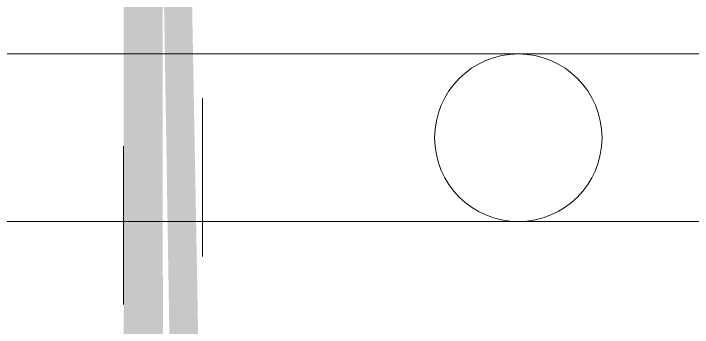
# Model space of a CAD drawing. Header units: metres. Extents: x 149 to 429, y -3 to 162.
# Drawn here: x 324.6035 to 325.0334, y 107.2193 to 107.4177 of the extents above; entities that cross this region are included whole.
import ezdxf

# ---------------------------------------------------------------- set-up
doc = ezdxf.new("R2010")
doc.units = ezdxf.units.M
doc.linetypes.add('Aligning Line', pattern=[0.012, 0.006, -0.006])
doc.layers.add('1053_ARQ_BASE_MATADOURO_2_dwg', color=7, linetype='Continuous', lineweight=5, true_color=0x767676)
doc.layers.add('A-PISO', color=7, linetype='Continuous', lineweight=5)
doc.layers.add('P-PIPE', color=7, linetype='Continuous', lineweight=5)

# ---------------------------------------------------------------- blocks, each defined once
blk = doc.blocks.new('1053_ARQ_BASE_MATADOURO_2_dwg-3637054-TÉRREO 1_20 - Dependente 2')
at = {"layer": 'A-PISO', "color": 253, "true_color": 0xaaaaaa, "flags": 128}
for points in [[(123.91812, 74.20615), (118.51812, 74.20615), (113.44312, 74.20615)], [(123.91812, 74.10015), (118.51812, 74.10015), (113.44312, 74.10015)]]:
    blk.add_lwpolyline(points, dxfattribs=at)
at = {"layer": 'A-PISO', "color": 253, "true_color": 0xaaaaaa}
blk.add_circle((118.51812, 74.15315), 0.053, dxfattribs=at)

msp = doc.modelspace()

# ---------------------------------------------------------------- hatches: boundary and pattern name
at = {"layer": 'P-PIPE', "true_color": 0xc0c0c0}
msp.add_hatch(color=9, dxfattribs=at).paths.add_polyline_path([(324.67315, 107.06418), (324.69815, 107.06418), (324.69168, 117.73378), (324.67315, 117.73378), (324.67315, 107.42212)])
h = msp.add_hatch(color=9, dxfattribs=at)
h.paths.add_polyline_path([(324.7223, 107.06418), (324.72315, 107.06418), (324.71583, 107.46418), (324.69815, 107.46418), (324.70462, 107.06418), (324.7198, 107.06418)])
h.paths.add_polyline_path([(324.7223, 109.56418), (324.72315, 109.56418), (324.71583, 117.73378), (324.69815, 117.73378), (324.70604, 109.56418), (324.72039, 109.56418)])

# ---------------------------------------------------------------- linework, layer by layer
at = {"layer": 'P-PIPE', "linetype": 'Aligning Line', "lineweight": 15}
for p, q in [((324.67315, 117.73378), (324.67315, 107.06418)), ((324.72315, 107.06418), (324.72315, 117.73378))]:
    msp.add_line(p, q, dxfattribs=at)

# ---------------------------------------------------------------- block references
at = {"layer": '1053_ARQ_BASE_MATADOURO_2_dwg', "color": 253, "true_color": 0xaaaaaa}
msp.add_blockref('1053_ARQ_BASE_MATADOURO_2_dwg-3637054-TÉRREO 1_20 - Dependente 2', (206.40504, 33.18603), dxfattribs=at)

doc.saveas('drawing.dxf')
